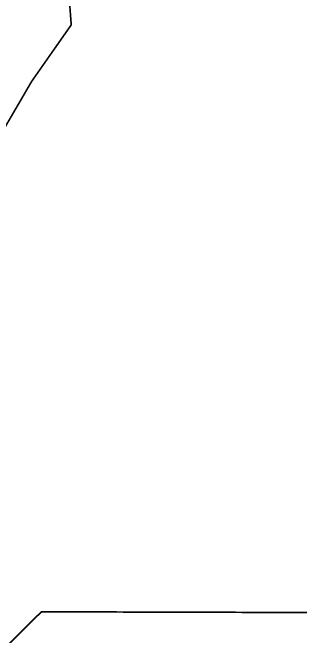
# Model space of a CAD drawing. Header units: metres. Extents: x 561401 to 594056, y 8460144 to 8508504.
# Drawn here: x 572896.8 to 572931.7, y 8476369.4 to 8476445.1 of the extents above; entities that cross this region are included whole.
import ezdxf

# ---------------------------------------------------------------- set-up
doc = ezdxf.new("R2010")
doc.units = ezdxf.units.M
doc.layers.add('1.2. AFECTADOS BASE GRAFICA ESTATAL NO INSCRITO', color=30, linetype='Continuous')
doc.layers.add('1.2. AFECTADOS BASE GRAFICA SUNARP', color=150, linetype='Continuous')

msp = doc.modelspace()

# ---------------------------------------------------------------- linework, layer by layer
at = {"layer": '1.2. AFECTADOS BASE GRAFICA ESTATAL NO INSCRITO', "color": 64, "linetype": 'Continuous', "lineweight": -3, "const_width": 0.2}
msp.add_lwpolyline([(572828.802, 8476381.753), (572834.682, 8476383.767), (572839.593, 8476388.518), (572846.997, 8476390.315), (572855.143, 8476397.188), (572862.231, 8476404.588), (572868.897, 8476409.981), (572874.892, 8476416.089), (572879.173, 8476418.208), (572887.443, 8476420.367), (572894.723, 8476429.186), (572899.128, 8476436.746), (572903.914, 8476443.573), (572903.345, 8476451.129)], dxfattribs=at)
at = {"layer": '1.2. AFECTADOS BASE GRAFICA SUNARP', "color": 64, "linetype": 'Continuous', "lineweight": -3, "const_width": 0.2}
msp.add_lwpolyline([(573088.244, 8477220.105), (573087.934, 8477109.467), (573087.726, 8477035.708), (573050.405, 8476962.054), (573050.302, 8476925.175), (573012.981, 8476851.521), (573012.774, 8476777.763), (573012.567, 8476704.005), (573012.256, 8476593.369), (573011.946, 8476482.733), (572974.626, 8476409.08), (572937.409, 8476372.306), (572900.297, 8476372.41), (572863.08, 8476335.636), (572788.752, 8476298.965), (572714.526, 8476299.173), (572677.414, 8476299.277), (572603.188, 8476299.484), (572528.963, 8476299.691), (572491.85, 8476299.795), (572417.625, 8476300.002)], dxfattribs=at)

doc.saveas('drawing.dxf')
